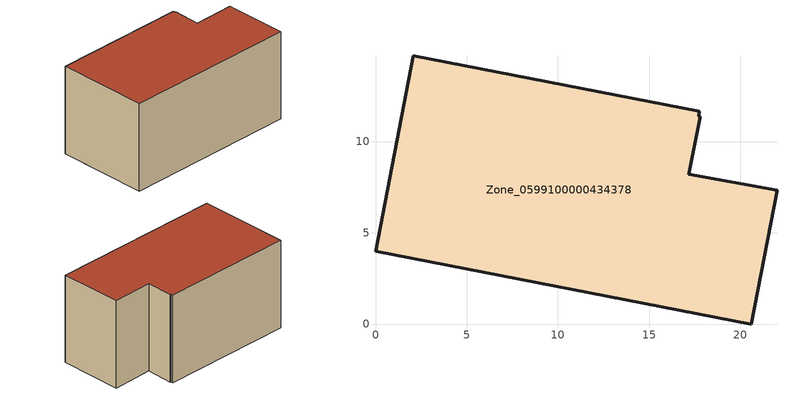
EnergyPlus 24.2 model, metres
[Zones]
Zone_0599100000434378
 floor ground (C_G): 17.17,8.21 22,7.34 20.6,0 0,3.99 2.06,14.69 17.75,11.66 17.71,11.39 17.8,11.37 z0
 wall outside (C_F): 0,3.99 20.6,0 22,7.34 17.17,8.21 17.8,11.37 17.71,11.39 17.75,11.66 2.06,14.69 0,3.99 z0:10.62
 roof outside (C_R): 17.8,11.37 17.71,11.39 17.75,11.66 2.06,14.69 0,3.99 20.6,0 22,7.34 17.17,8.21 z10.62
[BUILDING]
Pand.0599100000434378: North Axis=0; Terrain=City; Loads Convergence Tolerance Value=0.04; Temperature Convergence Tolerance Value=0.4; Solar Distribution=FullExterior; Maximum Number of Warmup Days=25; Minimum Number of Warmup Days=1
[Site:Location]
Rotterdam.The.Hague.AP_ZH_NLD Design_Conditions: Latitude=51.96; Longitude=4.45; Time Zone=1; Elevation=-4.5
[SITE:GROUNDTEMPERATURE:BUILDINGSURFACE]
18, 18, 18, 18, 18, 18, 18, 18, 18, 18, 18, 18
[MATERIAL] Thermal Absorptance=0.9; Solar Absorptance=0.7; Visible Absorptance=0.7
Name | Roughness | Thickness | Conductivity | Density | Specific Heat
G.D.2006-2014 | MediumSmooth | 0.15 | 0.06 | 540 | 1210
F.D.2006-2014 | Rough | 0.3 | 0.12 | 1920 | 840
R.D.2006-2014 | MediumRough | 0.2 | 0.08 | 1500 | 1000
[CONSTRUCTION]
C_G: G.D.2006-2014
C_F: F.D.2006-2014
C_R: R.D.2006-2014
[ZONE]
Zone_0599100000434378: Type=1; Multiplier=1; Ceiling Height=Autocalculate; Volume=Autocalculate; Floor Area=autocalculate; Part of Total Floor Area=Yes
[ZONEINFILTRATION:DESIGNFLOWRATE]
Infil_Zone_0599100000434378: Zone or ZoneList or Space or SpaceList=Zone_0599100000434378; Schedule=AlwaysOn; Design Flow Rate Calculation Method=Flow/Area; Flow Rate per Floor Area=0.0021; Constant Term Coefficient=1; Temperature Term Coefficient=0; Velocity Term Coefficient=0; Velocity Squared Term Coefficient=0
[HVACTEMPLATE:ZONE:IDEALLOADSAIRSYSTEM]
Zone_0599100000434378: Maximum Heating Supply Air Temperature=50; Minimum Cooling Supply Air Temperature=13; Maximum Heating Supply Air Humidity Ratio=0.0156; Minimum Cooling Supply Air Humidity Ratio=0.0077; Heating Limit=NoLimit; Cooling Limit=NoLimit; Dehumidification Control Type=ConstantSensibleHeatRatio; Cooling Sensible Heat Ratio=0.7; Dehumidification Setpoint=60; Humidification Control Type=None; Humidification Setpoint=30; Outdoor Air Method=None; Outdoor Air Flow Rate per Person=0.00944; Outdoor Air Flow Rate per Zone Floor Area=0; Outdoor Air Flow Rate per Zone=0; Demand Controlled Ventilation Type=None; Outdoor Air Economizer Type=NoEconomizer; Heat Recovery Type=None; Sensible Heat Recovery Effectiveness=0.7; Latent Heat Recovery Effectiveness=0.65
[ZONECONTROL:THERMOSTAT]
ThermostatControl_Zone_0599100000434378: Zone or ZoneList=Zone_0599100000434378; Control Type Schedule=DualSetpointControlType; Control 1=Thermostat_Zone_0599100000434378; Temperature Difference Between Cutout And Setpoint=0
[THERMOSTATSETPOINT:DUALSETPOINT]
Thermostat_Zone_0599100000434378: Heating Setpoint Temperature Schedule=HeatingSetpoint_Zone_0599100000434378; Cooling Setpoint Temperature Schedule=CoolingSetpoint_Zone_0599100000434378
[SCHEDULE:COMPACT]
HeatingSetpoint_Zone_0599100000434378: Through: 12/31, For: AllDays, Until: 24:00, 21
CoolingSetpoint_Zone_0599100000434378: Through: 12/31, For: AllDays, Until: 24:00, 24
DualSetpointControlType: Through: 12/31, For: AllDays, Until: 24:00, 4
AlwaysOn: Through: 12/31, For: AllDays, Until: 24:00, 1
